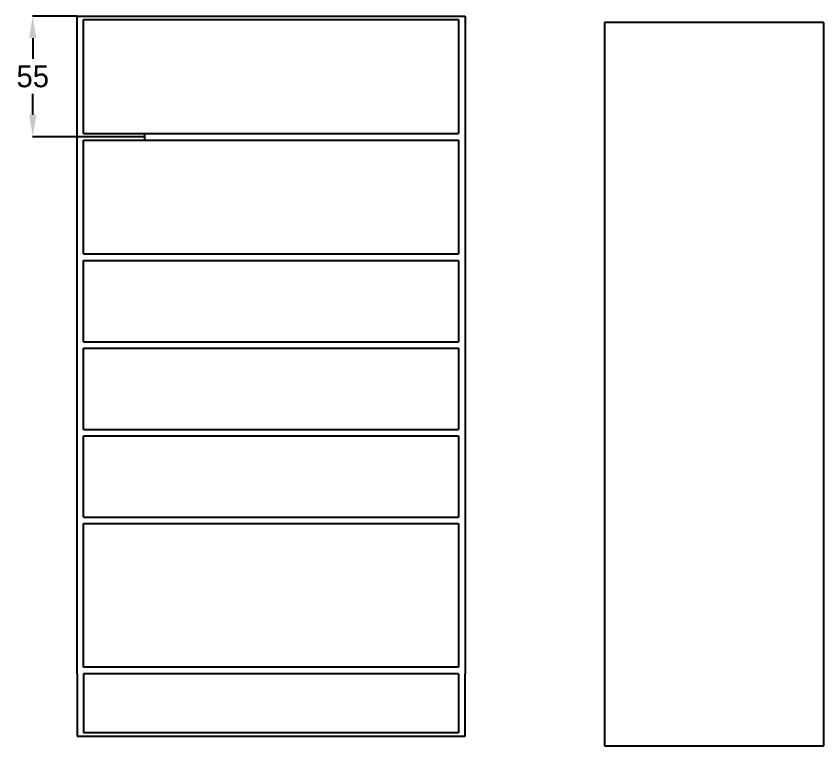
# Model space of a CAD drawing. Header units: inches. Extents: x 86 to 1722, y 57 to 821.
# Drawn here: x 1353.5 to 1721.9, y 57.1 to 390 of the extents above; entities that cross this region are included whole.
import ezdxf

# ---------------------------------------------------------------- set-up
doc = ezdxf.new("R2010")
doc.units = ezdxf.units.IN
doc.header["$MEASUREMENT"] = 0
doc.dimstyles.get("Standard").update_dxf_attribs({"dimtxt": 10, "dimasz": 10, "dimexe": 0.18, "dimexo": 0.0625, "dimgap": 3, "dimtad": 1, "dimtih": 1, "dimtoh": 1, "dimdec": 0, "dimzin": 0, "dimdsep": 46, "dimtxsty": 'Standard', "dimcen": 0.09, "dimadec": 0, "dimazin": 0, "dimtfac": 1, "dimtdec": 0, "dimtofl": 0, "dimtmove": 0, "dimatfit": 3, "dimfxl": 1, "dimtolj": 1, "dimtzin": 0, "dimarcsym": 0})

# ---------------------------------------------------------------- blocks, each defined once
blk = doc.blocks.new('*D41')
at = {"color": 0, "lineweight": -2, "transparency": 16777216}
for p, q in [((1381.2, 389.99), (1360.88, 389.99)), ((1361.06, 379.99), (1361.06, 370.49)), ((1361.06, 344.99), (1361.06, 354.49)), ((1411.97, 334.99), (1360.88, 334.99))]:
    blk.add_line(p, q, dxfattribs=at)
at = {"color": 0, "transparency": 16777216}
for points in [[(1359.39, 379.99), (1362.72, 379.99), (1361.06, 389.99)], [(1359.39, 344.99), (1362.72, 344.99), (1361.06, 334.99)]]:
    blk.add_solid(points, dxfattribs=at)
at = {"layer": 'Defpoints', "color": 0, "transparency": 16777216}
for p in [(1381.26, 389.99), (1361.06, 334.99), (1412.04, 334.99)]:
    blk.add_point(p, dxfattribs=at)
at = {"color": 0, "transparency": 16777216, "insert": (1361.06, 362.49), "char_height": 10, "attachment_point": 5}
blk.add_mtext('\\A1;55', dxfattribs=at)

msp = doc.modelspace()

# ---------------------------------------------------------------- linework, layer by layer
for p, q in [((1381.26, 389.99), (1558.26, 389.99)), ((1381.26, 89.99), (1381.26, 389.99)), ((1384.26, 388.49), (1555.26, 388.49)), ((1384.26, 336.49), (1384.26, 388.49)), ((1555.26, 388.49), (1555.26, 336.49)), ((1558.26, 389.99), (1558.26, 89.99)), ((1621.85, 387.11), (1621.85, 57.11)), ((1721.85, 387.11), (1621.85, 387.11)), ((1721.85, 57.11), (1721.85, 387.11)), ((1384.26, 336.49), (1555.26, 336.49)), ((1412.04, 336.49), (1412.04, 333.49)), ((1384.26, 333.49), (1555.26, 333.49)), ((1384.26, 281.49), (1384.26, 333.49)), ((1555.26, 333.49), (1555.26, 281.49)), ((1384.26, 281.49), (1555.26, 281.49)), ((1384.26, 278.49), (1555.26, 278.49)), ((1384.26, 241.49), (1384.26, 278.49)), ((1555.26, 278.49), (1555.26, 241.49)), ((1384.26, 241.49), (1555.26, 241.49)), ((1384.26, 201.49), (1384.26, 238.49)), ((1384.26, 238.49), (1555.26, 238.49)), ((1555.26, 238.49), (1555.26, 201.49)), ((1384.26, 201.49), (1555.26, 201.49)), ((1384.26, 198.49), (1555.26, 198.49)), ((1384.26, 161.49), (1384.26, 198.49)), ((1555.26, 198.49), (1555.26, 161.49)), ((1384.26, 161.49), (1555.26, 161.49)), ((1384.26, 92.99), (1384.26, 158.49)), ((1384.26, 158.49), (1555.26, 158.49)), ((1555.26, 158.49), (1555.26, 92.99)), ((1555.26, 92.99), (1384.26, 92.99)), ((1381.26, 89.99), (1381.26, 61.49)), ((1555.27, 89.99), (1384.26, 89.99)), ((1384.26, 89.99), (1384.26, 62.99)), ((1555.27, 89.99), (1555.27, 62.99)), ((1558.26, 61.49), (1558.26, 89.99)), ((1555.27, 62.99), (1384.26, 62.99)), ((1381.26, 61.49), (1558.26, 61.49)), ((1621.85, 57.11), (1721.85, 57.11))]:
    msp.add_line(p, q)

# ---------------------------------------------------------------- dimensions: what is measured, and where the dimension line sits
dim = msp.add_linear_dim(base=(1361.06, 334.99), p1=(1381.26, 389.99), p2=(1412.04, 334.99), angle=90, dimstyle='Standard')
dim.commit()
dim.dimension.update_dxf_attribs({"geometry": '*D41', "text_midpoint": (1361.06, 362.49)})

doc.saveas('drawing.dxf')
